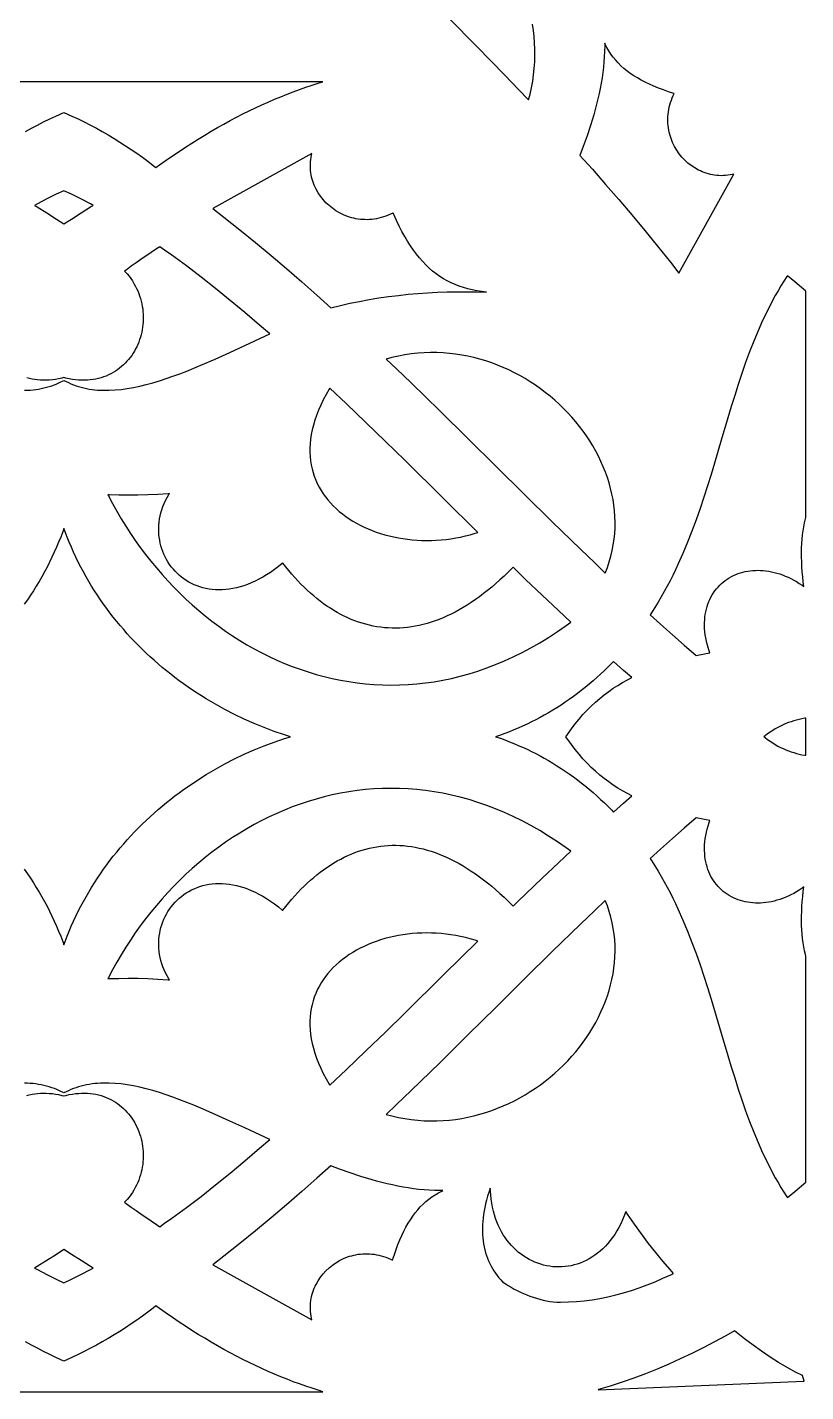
# Model space of a CAD drawing. Extents: x -340 to 340, y -265 to 265.
# Drawn here: x 254.4 to 289.8, y -214.8 to -152.7 of the extents above; entities that cross this region are included whole.
import ezdxf

# ---------------------------------------------------------------- set-up
doc = ezdxf.new("R2010")
doc.units = 0
doc.layers.add('LAYER_1', color=18, linetype='CONTINUOUS')

msp = doc.modelspace()

# ---------------------------------------------------------------- linework, layer by layer
at = {"layer": 'LAYER_1'}
for points in [[(273.564, -152.305), (274.831, -153.594), (276.099, -154.898), (276.732, -155.558), (277.182, -156.031), (277.253, -155.768), (277.32, -155.474), (277.375, -155.18), (277.418, -154.886), (277.449, -154.594), (277.469, -154.303), (277.478, -154.012), (277.477, -153.724), (277.464, -153.437), (277.441, -153.152), (277.408, -152.869), (277.365, -152.588)], [(254.293, -157.472), (254.564, -157.322), (254.838, -157.177), (255.114, -157.035), (255.392, -156.898), (255.674, -156.765), (256.04, -156.598), (256.407, -156.765), (256.688, -156.898), (256.967, -157.035), (257.243, -157.177), (257.517, -157.322), (257.788, -157.472), (258.056, -157.626), (258.322, -157.784), (258.585, -157.946), (258.845, -158.113), (259.102, -158.283), (259.357, -158.459), (259.609, -158.638), (259.858, -158.822), (260.104, -159.01), (260.226, -159.108), (260.397, -158.984), (260.691, -158.775), (260.985, -158.571), (261.278, -158.373), (261.571, -158.18), (261.863, -157.992), (262.155, -157.809), (262.446, -157.631), (262.738, -157.459), (263.028, -157.291), (263.318, -157.129), (263.608, -156.971), (263.897, -156.818), (264.186, -156.67), (264.475, -156.527), (264.762, -156.389), (265.05, -156.256), (265.337, -156.127), (265.623, -156.003), (265.91, -155.884), (266.195, -155.769), (266.48, -155.659), (266.765, -155.554), (267.049, -155.453), (267.333, -155.357), (267.616, -155.265), (267.821, -155.202), (256.04, -155.202), (244.26, -155.202)], [(254.249, -169.243), (254.377, -169.238), (254.506, -169.23), (254.634, -169.218), (254.76, -169.203), (254.885, -169.184), (255.008, -169.161), (255.13, -169.135), (255.251, -169.105), (255.371, -169.071), (255.489, -169.032), (255.606, -168.99), (255.721, -168.944), (255.836, -168.894), (256.04, -168.796), (256.245, -168.894), (256.359, -168.944), (256.475, -168.99), (256.592, -169.032), (256.71, -169.071), (256.83, -169.105), (256.95, -169.135), (257.072, -169.161), (257.196, -169.184), (257.321, -169.203), (257.447, -169.218), (257.574, -169.23), (257.703, -169.238), (257.832, -169.243), (258.098, -169.242), (258.367, -169.228), (258.642, -169.202), (258.921, -169.164), (259.205, -169.114), (259.494, -169.053), (259.787, -168.982), (260.085, -168.9), (260.386, -168.81), (260.692, -168.71), (261.001, -168.603), (261.314, -168.487), (261.63, -168.365), (261.95, -168.237), (262.272, -168.102), (262.927, -167.818), (263.592, -167.518), (264.267, -167.207), (265.408, -166.678), (264.948, -166.277), (264.278, -165.707), (263.611, -165.152), (262.944, -164.613), (262.279, -164.091), (261.614, -163.586), (261.282, -163.34), (260.95, -163.099), (260.618, -162.863), (260.4, -162.71), (260.255, -162.812), (260.009, -162.979), (259.546, -163.289), (259.322, -163.441), (259.096, -163.6), (258.867, -163.77), (258.804, -163.818), (258.833, -163.849), (258.922, -163.95), (259.005, -164.054), (259.084, -164.16), (259.157, -164.268), (259.224, -164.378), (259.287, -164.49), (259.345, -164.603), (259.397, -164.717), (259.444, -164.833), (259.487, -164.949), (259.524, -165.066), (259.557, -165.184), (259.584, -165.303), (259.607, -165.422), (259.625, -165.541), (259.638, -165.661), (259.647, -165.78), (259.651, -165.899), (259.65, -166.017), (259.645, -166.136), (259.635, -166.253), (259.621, -166.37), (259.603, -166.485), (259.58, -166.6), (259.553, -166.713), (259.522, -166.825), (259.486, -166.936), (259.447, -167.045), (259.403, -167.152), (259.355, -167.257), (259.303, -167.36), (259.248, -167.46), (259.188, -167.559), (259.124, -167.654), (259.057, -167.747), (258.985, -167.837), (258.91, -167.924), (258.831, -168.008), (258.749, -168.089), (258.663, -168.166), (258.573, -168.239), (258.48, -168.308), (258.383, -168.374), (258.283, -168.435), (258.179, -168.492), (258.072, -168.544), (257.962, -168.592), (257.849, -168.635), (257.733, -168.673), (257.614, -168.705), (257.492, -168.733), (257.367, -168.755), (257.24, -168.771), (257.11, -168.781), (256.977, -168.786), (256.842, -168.785), (256.705, -168.777), (256.566, -168.764), (256.424, -168.744), (256.28, -168.717), (256.134, -168.684), (256.04, -168.659), (255.946, -168.684), (255.801, -168.717), (255.657, -168.744), (255.515, -168.764), (255.375, -168.777), (255.238, -168.785), (255.103, -168.786), (254.971, -168.781), (254.841, -168.771), (254.713, -168.755), (254.589, -168.733), (254.467, -168.705), (254.348, -168.673)], [(254.237, -191.032), (254.378, -191.234), (254.516, -191.439), (254.651, -191.646), (254.783, -191.856), (254.91, -192.068), (255.035, -192.282), (255.156, -192.499), (255.273, -192.719), (255.386, -192.94), (255.496, -193.164), (255.601, -193.391), (255.703, -193.619), (255.801, -193.85), (255.895, -194.083), (255.985, -194.319), (256.04, -194.471), (256.095, -194.319), (256.185, -194.083), (256.279, -193.85), (256.377, -193.619), (256.479, -193.391), (256.585, -193.164), (256.695, -192.94), (256.808, -192.719), (256.925, -192.499), (257.046, -192.282), (257.17, -192.068), (257.298, -191.856), (257.429, -191.646), (257.564, -191.439), (257.703, -191.234), (257.844, -191.032), (257.989, -190.833), (258.137, -190.636), (258.288, -190.441), (258.442, -190.249), (258.6, -190.06), (258.76, -189.873), (258.923, -189.689), (259.09, -189.508), (259.259, -189.33), (259.43, -189.154), (259.605, -188.981), (259.782, -188.81), (259.962, -188.643), (260.144, -188.478), (260.329, -188.316), (260.517, -188.157), (260.707, -188.001), (260.899, -187.847), (261.093, -187.697), (261.29, -187.55), (261.489, -187.405), (261.69, -187.263), (261.893, -187.125), (262.098, -186.989), (262.305, -186.857), (262.514, -186.727), (262.725, -186.601), (262.937, -186.477), (263.152, -186.357), (263.369, -186.24), (263.805, -186.015), (264.249, -185.803), (264.698, -185.604), (265.153, -185.418), (265.612, -185.246), (266.076, -185.086), (266.347, -185.002), (266.076, -184.918), (265.612, -184.759), (265.153, -184.586), (264.698, -184.4), (264.249, -184.201), (263.805, -183.989), (263.369, -183.764), (263.152, -183.647), (262.937, -183.527), (262.725, -183.403), (262.514, -183.277), (262.305, -183.147), (262.098, -183.015), (261.893, -182.879), (261.69, -182.741), (261.489, -182.599), (261.29, -182.455), (261.093, -182.307), (260.899, -182.157), (260.707, -182.003), (260.517, -181.847), (260.329, -181.688), (260.144, -181.526), (259.962, -181.361), (259.782, -181.194), (259.605, -181.023), (259.43, -180.85), (259.259, -180.674), (259.09, -180.496), (258.923, -180.315), (258.76, -180.131), (258.6, -179.944), (258.442, -179.755), (258.288, -179.563), (258.137, -179.368), (257.989, -179.171), (257.844, -178.972), (257.703, -178.77), (257.564, -178.565), (257.43, -178.358), (257.298, -178.148), (257.17, -177.936), (257.046, -177.722), (256.925, -177.505), (256.808, -177.285), (256.695, -177.064), (256.585, -176.84), (256.48, -176.613), (256.378, -176.385), (256.28, -176.154), (256.186, -175.921), (256.096, -175.685), (256.04, -175.532), (255.985, -175.685), (255.895, -175.921), (255.801, -176.154), (255.703, -176.385), (255.601, -176.613), (255.495, -176.84), (255.386, -177.064), (255.272, -177.285), (255.155, -177.505), (255.035, -177.722), (254.91, -177.936), (254.782, -178.148), (254.651, -178.358), (254.516, -178.565), (254.378, -178.77), (254.236, -178.972)], [(254.347, -201.331), (254.466, -201.299), (254.588, -201.271), (254.713, -201.249), (254.84, -201.233), (254.97, -201.223), (255.103, -201.218), (255.238, -201.219), (255.375, -201.227), (255.515, -201.24), (255.657, -201.26), (255.8, -201.287), (255.946, -201.32), (256.04, -201.345), (256.134, -201.32), (256.28, -201.287), (256.424, -201.26), (256.566, -201.24), (256.705, -201.227), (256.843, -201.219), (256.978, -201.218), (257.11, -201.223), (257.24, -201.233), (257.368, -201.249), (257.492, -201.271), (257.614, -201.299), (257.734, -201.331), (257.85, -201.369), (257.963, -201.412), (258.073, -201.46), (258.18, -201.512), (258.283, -201.569), (258.383, -201.63), (258.48, -201.695), (258.573, -201.765), (258.663, -201.838), (258.749, -201.915), (258.832, -201.996), (258.911, -202.08), (258.986, -202.167), (259.057, -202.257), (259.125, -202.35), (259.188, -202.445), (259.248, -202.544), (259.304, -202.644), (259.356, -202.747), (259.403, -202.852), (259.447, -202.959), (259.487, -203.068), (259.522, -203.178), (259.553, -203.29), (259.58, -203.404), (259.603, -203.518), (259.621, -203.634), (259.635, -203.751), (259.645, -203.868), (259.65, -203.986), (259.651, -204.105), (259.647, -204.224), (259.638, -204.343), (259.625, -204.462), (259.607, -204.582), (259.584, -204.701), (259.557, -204.819), (259.524, -204.937), (259.487, -205.055), (259.444, -205.171), (259.397, -205.287), (259.345, -205.401), (259.287, -205.514), (259.224, -205.625), (259.157, -205.735), (259.084, -205.843), (259.005, -205.949), (258.922, -206.053), (258.833, -206.155), (258.804, -206.185), (258.867, -206.235), (259.097, -206.404), (259.322, -206.563), (259.546, -206.716), (260.009, -207.025), (260.255, -207.193), (260.4, -207.294), (260.618, -207.141), (260.95, -206.905), (261.282, -206.664), (261.614, -206.418), (262.279, -205.913), (262.944, -205.391), (263.611, -204.852), (264.278, -204.297), (264.948, -203.727), (265.408, -203.327), (264.267, -202.798), (263.592, -202.486), (262.927, -202.186), (262.272, -201.902), (261.95, -201.768), (261.63, -201.639), (261.314, -201.517), (261.001, -201.401), (260.692, -201.294), (260.386, -201.194), (260.085, -201.104), (259.787, -201.022), (259.494, -200.951), (259.205, -200.89), (258.921, -200.84), (258.642, -200.802), (258.367, -200.776), (258.098, -200.762), (257.832, -200.761), (257.703, -200.766), (257.574, -200.774), (257.447, -200.786), (257.32, -200.801), (257.196, -200.82), (257.072, -200.843), (256.95, -200.869), (256.829, -200.899), (256.71, -200.933), (256.591, -200.972), (256.475, -201.014), (256.359, -201.06), (256.244, -201.11), (256.04, -201.208), (255.836, -201.11), (255.722, -201.06), (255.606, -201.014), (255.489, -200.972), (255.371, -200.933), (255.252, -200.899), (255.131, -200.869), (255.009, -200.843), (254.885, -200.82), (254.76, -200.801), (254.634, -200.786), (254.507, -200.774), (254.378, -200.766), (254.249, -200.761)], [(244.262, -214.802), (256.04, -214.802), (267.819, -214.802), (267.615, -214.739), (267.332, -214.647), (267.049, -214.551), (266.764, -214.45), (266.48, -214.345), (266.195, -214.235), (265.909, -214.12), (265.623, -214.001), (265.337, -213.877), (265.05, -213.749), (264.762, -213.615), (264.474, -213.477), (264.186, -213.334), (263.897, -213.186), (263.608, -213.033), (263.318, -212.876), (263.028, -212.713), (262.737, -212.545), (262.446, -212.373), (262.155, -212.195), (261.863, -212.012), (261.571, -211.824), (261.278, -211.631), (260.985, -211.433), (260.691, -211.229), (260.397, -211.021), (260.226, -210.896), (260.104, -210.994), (259.858, -211.182), (259.609, -211.366), (259.357, -211.546), (259.102, -211.721), (258.845, -211.892), (258.585, -212.058), (258.322, -212.22), (258.056, -212.378), (257.788, -212.532), (257.517, -212.682), (257.243, -212.827), (256.967, -212.969), (256.688, -213.106), (256.407, -213.239), (256.04, -213.406), (255.674, -213.239), (255.392, -213.106), (255.114, -212.969), (254.838, -212.827), (254.564, -212.682), (254.293, -212.532)]]:
    msp.add_lwpolyline(points, dxfattribs=at)
for points in [[(283.061, -162.688), (283.64, -163.414), (284.025, -163.911), (286.534, -159.405), (286.459, -159.423), (286.357, -159.444), (286.255, -159.459), (286.153, -159.47), (286.052, -159.476), (285.952, -159.478), (285.852, -159.475), (285.753, -159.468), (285.656, -159.456), (285.559, -159.441), (285.463, -159.421), (285.369, -159.397), (285.275, -159.369), (285.184, -159.338), (285.094, -159.303), (285.005, -159.264), (284.917, -159.221), (284.75, -159.127), (284.59, -159.02), (284.438, -158.901), (284.296, -158.77), (284.163, -158.629), (284.041, -158.478), (283.93, -158.318), (283.83, -158.149), (283.744, -157.972), (283.671, -157.79), (283.639, -157.694), (283.611, -157.598), (283.587, -157.5), (283.566, -157.402), (283.549, -157.302), (283.537, -157.201), (283.528, -157.098), (283.524, -156.995), (283.523, -156.891), (283.527, -156.787), (283.536, -156.681), (283.549, -156.575), (283.566, -156.469), (283.589, -156.363), (283.615, -156.256), (283.647, -156.149), (283.684, -156.042), (283.725, -155.936), (283.772, -155.829), (283.816, -155.738), (283.803, -155.734), (283.56, -155.657), (283.327, -155.577), (283.105, -155.494), (282.893, -155.408), (282.69, -155.319), (282.497, -155.227), (282.313, -155.132), (282.139, -155.032), (281.973, -154.929), (281.815, -154.822), (281.666, -154.711), (281.526, -154.595), (281.393, -154.475), (281.268, -154.35), (281.151, -154.22), (281.041, -154.085), (280.938, -153.946), (280.843, -153.801), (280.754, -153.652), (280.672, -153.498), (280.651, -153.453), (280.651, -153.589), (280.646, -153.827), (280.634, -154.065), (280.617, -154.304), (280.593, -154.543), (280.564, -154.783), (280.529, -155.023), (280.489, -155.263), (280.445, -155.504), (280.395, -155.744), (280.341, -155.985), (280.282, -156.226), (280.219, -156.467), (280.152, -156.708), (280.006, -157.189), (279.847, -157.671), (279.675, -158.152), (279.522, -158.554), (280.092, -159.188), (280.695, -159.872), (281.294, -160.564), (281.888, -161.263), (282.477, -161.971)], [(254.707, -160.829), (254.828, -160.902), (255.26, -161.169), (255.701, -161.449), (256.04, -161.668), (256.38, -161.449), (256.82, -161.169), (257.253, -160.902), (257.374, -160.829), (257.247, -160.76), (256.816, -160.535), (256.387, -160.323), (256.04, -160.161), (255.694, -160.323), (255.265, -160.535), (254.834, -160.76)], [(289.38, -177.948), (289.506, -178.025), (289.632, -178.108), (289.717, -178.169), (289.69, -177.958), (289.664, -177.725), (289.643, -177.496), (289.627, -177.272), (289.616, -177.052), (289.61, -176.836), (289.61, -176.624), (289.614, -176.417), (289.624, -176.214), (289.638, -176.016), (289.657, -175.821), (289.681, -175.632), (289.711, -175.446), (289.745, -175.265), (289.784, -175.088), (289.8, -175.024), (289.8, -164.734), (289.301, -164.309), (288.967, -164.033), (288.946, -164.064), (288.808, -164.278), (288.674, -164.494), (288.544, -164.713), (288.417, -164.934), (288.295, -165.157), (288.176, -165.382), (288.06, -165.609), (287.948, -165.839), (287.84, -166.069), (287.631, -166.538), (287.433, -167.013), (287.245, -167.495), (287.066, -167.982), (286.894, -168.475), (286.729, -168.973), (286.569, -169.475), (286.413, -169.981), (286.26, -170.491), (285.957, -171.517), (285.652, -172.55), (285.495, -173.068), (285.334, -173.585), (285.168, -174.103), (284.995, -174.619), (284.814, -175.133), (284.624, -175.646), (284.424, -176.155), (284.212, -176.662), (283.987, -177.164), (283.87, -177.414), (283.749, -177.663), (283.624, -177.91), (283.495, -178.156), (283.362, -178.401), (283.225, -178.644), (283.083, -178.886), (282.937, -179.126), (282.786, -179.365), (282.726, -179.457), (283.195, -179.883), (283.733, -180.365), (284.273, -180.842), (284.818, -181.314), (285.189, -181.233), (285.429, -181.184), (285.4, -181.099), (285.353, -180.948), (285.313, -180.799), (285.278, -180.652), (285.25, -180.507), (285.227, -180.364), (285.211, -180.224), (285.2, -180.086), (285.195, -179.951), (285.196, -179.818), (285.202, -179.688), (285.213, -179.561), (285.23, -179.436), (285.252, -179.314), (285.279, -179.195), (285.311, -179.08), (285.348, -178.967), (285.39, -178.858), (285.437, -178.752), (285.488, -178.649), (285.544, -178.55), (285.604, -178.455), (285.668, -178.363), (285.737, -178.275), (285.809, -178.191), (285.885, -178.111), (285.965, -178.036), (286.049, -177.964), (286.135, -177.896), (286.225, -177.833), (286.319, -177.775), (286.415, -177.72), (286.514, -177.67), (286.615, -177.625), (286.719, -177.584), (286.826, -177.548), (286.934, -177.517), (287.045, -177.491), (287.158, -177.469), (287.273, -177.452), (287.389, -177.44), (287.507, -177.433), (287.626, -177.431), (287.747, -177.434), (287.869, -177.442), (287.992, -177.455), (288.116, -177.473), (288.24, -177.497), (288.366, -177.525), (288.492, -177.559), (288.618, -177.598), (288.745, -177.643), (288.872, -177.693), (288.999, -177.748), (289.126, -177.809), (289.253, -177.876)], [(280.111, -171.772), (279.97, -171.544), (279.822, -171.319), (279.666, -171.099), (279.503, -170.883), (279.332, -170.671), (279.154, -170.464), (278.969, -170.262), (278.778, -170.066), (278.579, -169.875), (278.375, -169.689), (278.165, -169.51), (277.948, -169.337), (277.726, -169.17), (277.499, -169.01), (277.266, -168.857), (277.029, -168.711), (276.787, -168.572), (276.54, -168.441), (276.288, -168.318), (276.033, -168.202), (275.774, -168.095), (275.511, -167.996), (275.244, -167.906), (274.974, -167.825), (274.701, -167.753), (274.426, -167.691), (274.147, -167.638), (273.866, -167.595), (273.583, -167.561), (273.298, -167.538), (273.011, -167.526), (272.722, -167.524), (272.432, -167.533), (272.141, -167.553), (271.849, -167.585), (271.555, -167.628), (271.261, -167.682), (270.967, -167.749), (270.704, -167.82), (271.177, -168.27), (271.837, -168.904), (273.141, -170.171), (274.43, -171.439), (275.71, -172.705), (276.985, -173.967), (278.263, -175.224), (279.549, -176.474), (280.196, -177.096), (280.679, -177.555), (280.775, -177.305), (280.86, -177.049), (280.933, -176.792), (280.994, -176.535), (281.043, -176.276), (281.081, -176.018), (281.106, -175.759), (281.121, -175.501), (281.124, -175.243), (281.116, -174.985), (281.098, -174.727), (281.069, -174.471), (281.03, -174.216), (280.98, -173.962), (280.921, -173.709), (280.852, -173.459), (280.773, -173.21), (280.685, -172.964), (280.588, -172.719), (280.481, -172.478), (280.366, -172.24), (280.243, -172.004)], [(272.111, -176.06), (272.328, -176.07), (272.547, -176.074), (272.766, -176.071), (272.987, -176.062), (273.208, -176.047), (273.429, -176.024), (273.651, -175.995), (273.872, -175.96), (274.093, -175.917), (274.313, -175.868), (274.532, -175.811), (274.75, -175.748), (274.884, -175.704), (273.318, -174.161), (271.554, -172.427), (270.671, -171.566), (269.782, -170.707), (268.88, -169.848), (268.139, -169.151), (268.111, -169.196), (267.97, -169.44), (267.842, -169.681), (267.727, -169.918), (267.624, -170.151), (267.535, -170.381), (267.457, -170.606), (267.392, -170.827), (267.338, -171.044), (267.296, -171.257), (267.264, -171.466), (267.244, -171.671), (267.234, -171.871), (267.234, -172.068), (267.244, -172.26), (267.264, -172.447), (267.293, -172.631), (267.331, -172.81), (267.379, -172.985), (267.435, -173.156), (267.499, -173.323), (267.572, -173.485), (267.653, -173.643), (267.742, -173.797), (267.839, -173.946), (267.943, -174.092), (268.054, -174.232), (268.172, -174.368), (268.298, -174.5), (268.43, -174.627), (268.568, -174.749), (268.713, -174.866), (268.863, -174.979), (269.02, -175.086), (269.182, -175.189), (269.349, -175.286), (269.521, -175.378), (269.698, -175.464), (269.88, -175.546), (270.066, -175.621), (270.256, -175.692), (270.45, -175.756), (270.648, -175.815), (270.849, -175.868), (271.053, -175.915), (271.26, -175.956), (271.469, -175.991), (271.681, -176.02), (271.895, -176.043)], [(269.003, -182.497), (269.382, -182.552), (269.763, -182.595), (270.146, -182.626), (270.532, -182.646), (270.92, -182.653), (271.309, -182.648), (271.701, -182.63), (272.094, -182.6), (272.489, -182.557), (272.885, -182.5), (273.282, -182.431), (273.68, -182.347), (274.08, -182.251), (274.48, -182.14), (274.881, -182.015), (275.283, -181.876), (275.685, -181.722), (276.088, -181.554), (276.49, -181.37), (276.893, -181.172), (277.296, -180.958), (277.698, -180.729), (278.1, -180.484), (278.502, -180.223), (278.903, -179.946), (279.11, -179.794), (278.548, -179.267), (277.807, -178.568), (277.069, -177.858), (276.705, -177.5), (276.491, -177.285), (276.445, -177.332), (276.258, -177.518), (276.07, -177.698), (275.883, -177.87), (275.696, -178.036), (275.509, -178.195), (275.323, -178.348), (275.137, -178.494), (274.951, -178.633), (274.765, -178.765), (274.58, -178.891), (274.396, -179.01), (274.211, -179.123), (274.027, -179.229), (273.843, -179.329), (273.66, -179.422), (273.477, -179.509), (273.295, -179.589), (273.113, -179.663), (272.932, -179.731), (272.751, -179.792), (272.57, -179.847), (272.39, -179.896), (272.211, -179.938), (272.032, -179.974), (271.854, -180.004), (271.676, -180.028), (271.5, -180.046), (271.324, -180.057), (271.148, -180.062), (270.974, -180.062), (270.8, -180.055), (270.628, -180.042), (270.456, -180.023), (270.285, -179.999), (270.115, -179.968), (269.946, -179.932), (269.779, -179.889), (269.612, -179.841), (269.446, -179.788), (269.282, -179.729), (269.119, -179.664), (268.957, -179.594), (268.796, -179.518), (268.637, -179.437), (268.479, -179.35), (268.322, -179.258), (268.167, -179.161), (268.012, -179.059), (267.86, -178.951), (267.708, -178.839), (267.558, -178.721), (267.409, -178.599), (267.262, -178.471), (267.116, -178.338), (266.972, -178.201), (266.829, -178.059), (266.687, -177.912), (266.547, -177.76), (266.408, -177.604), (266.271, -177.442), (266.135, -177.277), (266.001, -177.106), (265.998, -177.102), (265.98, -177.118), (265.799, -177.263), (265.62, -177.398), (265.441, -177.524), (265.263, -177.639), (265.086, -177.745), (264.911, -177.842), (264.737, -177.929), (264.564, -178.007), (264.393, -178.075), (264.223, -178.136), (264.056, -178.187), (263.89, -178.23), (263.726, -178.264), (263.564, -178.291), (263.405, -178.309), (263.248, -178.319), (263.094, -178.322), (262.942, -178.317), (262.793, -178.305), (262.648, -178.285), (262.505, -178.259), (262.366, -178.226), (262.23, -178.186), (262.098, -178.14), (261.97, -178.087), (261.846, -178.029), (261.726, -177.964), (261.61, -177.894), (261.498, -177.819), (261.391, -177.739), (261.288, -177.654), (261.19, -177.564), (261.097, -177.469), (261.009, -177.37), (260.926, -177.267), (260.848, -177.161), (260.775, -177.05), (260.708, -176.936), (260.646, -176.819), (260.59, -176.699), (260.54, -176.576), (260.495, -176.45), (260.456, -176.322), (260.424, -176.192), (260.398, -176.06), (260.377, -175.926), (260.364, -175.79), (260.357, -175.653), (260.356, -175.515), (260.362, -175.376), (260.375, -175.236), (260.395, -175.096), (260.422, -174.955), (260.456, -174.815), (260.497, -174.674), (260.546, -174.534), (260.602, -174.395), (260.666, -174.256), (260.737, -174.118), (260.816, -173.982), (260.84, -173.943), (260.792, -173.947), (260.321, -173.977), (259.86, -173.998), (259.408, -174.009), (258.965, -174.013), (258.533, -174.009), (258.112, -173.997), (258.042, -173.994), (258.068, -174.047), (258.252, -174.398), (258.444, -174.744), (258.644, -175.085), (258.851, -175.421), (259.066, -175.752), (259.288, -176.078), (259.517, -176.399), (259.754, -176.714), (259.997, -177.022), (260.247, -177.325), (260.504, -177.622), (260.767, -177.912), (261.036, -178.195), (261.312, -178.471), (261.593, -178.741), (261.881, -179.003), (262.174, -179.258), (262.472, -179.505), (262.776, -179.744), (263.086, -179.975), (263.4, -180.198), (263.719, -180.413), (264.044, -180.619), (264.372, -180.816), (264.706, -181.005), (265.043, -181.184), (265.385, -181.354), (265.731, -181.514), (266.081, -181.665), (266.435, -181.805), (266.792, -181.936), (267.153, -182.056), (267.517, -182.166), (267.884, -182.265), (268.254, -182.354), (268.627, -182.431)], [(279.306, -184.42), (279.482, -184.201), (279.663, -183.993), (279.849, -183.795), (280.038, -183.606), (280.231, -183.427), (280.429, -183.258), (280.63, -183.097), (280.834, -182.945), (281.042, -182.801), (281.253, -182.665), (281.468, -182.536), (281.685, -182.415), (281.882, -182.313), (281.507, -181.986), (281.046, -181.576), (280.97, -181.656), (280.804, -181.825), (280.636, -181.99), (280.466, -182.152), (280.294, -182.31), (280.12, -182.464), (279.944, -182.614), (279.767, -182.761), (279.588, -182.904), (279.407, -183.043), (279.224, -183.178), (279.04, -183.31), (278.854, -183.438), (278.667, -183.563), (278.478, -183.683), (278.288, -183.8), (278.096, -183.914), (277.903, -184.024), (277.708, -184.13), (277.512, -184.233), (277.315, -184.332), (277.117, -184.428), (276.917, -184.52), (276.717, -184.609), (276.515, -184.694), (276.312, -184.776), (276.108, -184.854), (275.903, -184.929), (275.688, -185.002), (275.903, -185.075), (276.108, -185.15), (276.312, -185.228), (276.515, -185.31), (276.717, -185.395), (276.917, -185.484), (277.117, -185.576), (277.315, -185.672), (277.512, -185.771), (277.708, -185.874), (277.903, -185.98), (278.096, -186.09), (278.288, -186.204), (278.478, -186.321), (278.667, -186.442), (278.854, -186.566), (279.04, -186.694), (279.224, -186.826), (279.407, -186.961), (279.588, -187.1), (279.767, -187.243), (279.944, -187.39), (280.12, -187.54), (280.294, -187.694), (280.466, -187.852), (280.636, -188.014), (280.804, -188.179), (280.97, -188.348), (281.046, -188.428), (281.507, -188.018), (281.882, -187.691), (281.685, -187.589), (281.468, -187.467), (281.253, -187.339), (281.042, -187.203), (280.834, -187.059), (280.63, -186.907), (280.429, -186.746), (280.231, -186.576), (280.038, -186.398), (279.849, -186.209), (279.663, -186.011), (279.482, -185.803), (279.306, -185.584), (279.134, -185.354), (278.889, -185.002), (279.134, -184.65)], [(289.8, -184.155), (289.754, -184.162), (289.628, -184.185), (289.503, -184.213), (289.379, -184.244), (289.256, -184.279), (289.134, -184.318), (289.012, -184.361), (288.892, -184.408), (288.772, -184.46), (288.653, -184.517), (288.535, -184.578), (288.417, -184.644), (288.3, -184.716), (288.184, -184.792), (288.068, -184.873), (287.952, -184.961), (287.901, -185.002), (287.952, -185.043), (288.068, -185.13), (288.184, -185.212), (288.3, -185.288), (288.417, -185.359), (288.535, -185.426), (288.653, -185.487), (288.772, -185.544), (288.892, -185.596), (289.012, -185.643), (289.134, -185.686), (289.256, -185.725), (289.379, -185.76), (289.503, -185.791), (289.628, -185.819), (289.754, -185.842), (289.8, -185.849)], [(258.644, -194.919), (258.444, -195.26), (258.252, -195.606), (258.068, -195.957), (258.042, -196.01), (258.112, -196.007), (258.533, -195.995), (258.965, -195.991), (259.408, -195.994), (259.86, -196.006), (260.321, -196.027), (260.792, -196.057), (260.84, -196.061), (260.816, -196.022), (260.737, -195.886), (260.666, -195.748), (260.602, -195.609), (260.546, -195.47), (260.497, -195.33), (260.456, -195.189), (260.422, -195.049), (260.395, -194.908), (260.375, -194.768), (260.362, -194.628), (260.356, -194.489), (260.357, -194.351), (260.364, -194.214), (260.378, -194.078), (260.398, -193.944), (260.424, -193.812), (260.457, -193.682), (260.495, -193.554), (260.54, -193.428), (260.59, -193.305), (260.646, -193.185), (260.708, -193.068), (260.775, -192.954), (260.848, -192.843), (260.926, -192.737), (261.009, -192.634), (261.097, -192.535), (261.19, -192.44), (261.288, -192.35), (261.391, -192.265), (261.498, -192.185), (261.61, -192.11), (261.726, -192.04), (261.846, -191.975), (261.97, -191.917), (262.098, -191.864), (262.23, -191.818), (262.366, -191.778), (262.505, -191.745), (262.648, -191.718), (262.793, -191.699), (262.942, -191.687), (263.094, -191.682), (263.248, -191.684), (263.405, -191.695), (263.564, -191.713), (263.726, -191.739), (263.89, -191.774), (264.056, -191.817), (264.223, -191.868), (264.393, -191.928), (264.564, -191.997), (264.737, -192.075), (264.911, -192.162), (265.086, -192.258), (265.263, -192.364), (265.441, -192.48), (265.62, -192.605), (265.799, -192.74), (265.98, -192.886), (265.998, -192.901), (266.001, -192.897), (266.135, -192.727), (266.271, -192.561), (266.408, -192.4), (266.547, -192.243), (266.687, -192.092), (266.829, -191.945), (266.972, -191.803), (267.116, -191.665), (267.262, -191.533), (267.41, -191.405), (267.558, -191.283), (267.708, -191.165), (267.86, -191.052), (268.012, -190.945), (268.167, -190.843), (268.322, -190.746), (268.479, -190.654), (268.637, -190.567), (268.796, -190.486), (268.957, -190.41), (269.119, -190.34), (269.282, -190.275), (269.446, -190.216), (269.612, -190.163), (269.779, -190.115), (269.946, -190.072), (270.115, -190.036), (270.285, -190.006), (270.456, -189.981), (270.628, -189.962), (270.8, -189.949), (270.974, -189.942), (271.148, -189.942), (271.324, -189.947), (271.5, -189.958), (271.676, -189.976), (271.854, -190), (272.032, -190.03), (272.211, -190.066), (272.39, -190.108), (272.57, -190.157), (272.751, -190.212), (272.932, -190.273), (273.113, -190.341), (273.295, -190.415), (273.477, -190.495), (273.66, -190.582), (273.843, -190.675), (274.027, -190.775), (274.211, -190.881), (274.396, -190.994), (274.58, -191.113), (274.765, -191.239), (274.951, -191.371), (275.137, -191.51), (275.323, -191.656), (275.509, -191.809), (275.696, -191.968), (275.883, -192.134), (276.07, -192.307), (276.258, -192.486), (276.445, -192.673), (276.491, -192.719), (276.705, -192.504), (277.069, -192.146), (277.807, -191.436), (278.548, -190.736), (279.11, -190.21), (278.903, -190.058), (278.502, -189.781), (278.1, -189.52), (277.698, -189.275), (277.296, -189.045), (276.893, -188.832), (276.49, -188.633), (276.088, -188.45), (275.685, -188.282), (275.283, -188.128), (274.881, -187.989), (274.48, -187.864), (274.08, -187.753), (273.68, -187.656), (273.282, -187.573), (272.885, -187.503), (272.489, -187.447), (272.094, -187.404), (271.701, -187.374), (271.309, -187.356), (270.92, -187.351), (270.532, -187.358), (270.146, -187.378), (269.763, -187.409), (269.382, -187.452), (269.003, -187.507), (268.627, -187.573), (268.254, -187.65), (267.884, -187.739), (267.517, -187.838), (267.153, -187.948), (266.792, -188.068), (266.435, -188.199), (266.081, -188.339), (265.731, -188.49), (265.385, -188.65), (265.043, -188.82), (264.706, -188.999), (264.372, -189.188), (264.044, -189.385), (263.719, -189.591), (263.4, -189.806), (263.086, -190.029), (262.776, -190.26), (262.472, -190.499), (262.174, -190.746), (261.881, -191.001), (261.593, -191.263), (261.312, -191.533), (261.036, -191.809), (260.767, -192.092), (260.504, -192.382), (260.247, -192.679), (259.997, -192.982), (259.754, -193.29), (259.517, -193.605), (259.288, -193.926), (259.066, -194.252), (258.851, -194.583)], [(289.717, -191.835), (289.632, -191.896), (289.506, -191.979), (289.379, -192.056), (289.253, -192.128), (289.126, -192.195), (288.999, -192.256), (288.871, -192.311), (288.744, -192.361), (288.618, -192.406), (288.491, -192.445), (288.365, -192.479), (288.24, -192.508), (288.115, -192.531), (287.991, -192.549), (287.869, -192.562), (287.747, -192.57), (287.626, -192.573), (287.507, -192.571), (287.389, -192.564), (287.273, -192.552), (287.158, -192.535), (287.045, -192.513), (286.934, -192.487), (286.826, -192.456), (286.719, -192.42), (286.615, -192.379), (286.514, -192.334), (286.415, -192.284), (286.319, -192.23), (286.225, -192.171), (286.135, -192.108), (286.049, -192.04), (285.965, -191.969), (285.885, -191.893), (285.809, -191.813), (285.737, -191.729), (285.668, -191.641), (285.604, -191.55), (285.544, -191.454), (285.488, -191.355), (285.437, -191.253), (285.39, -191.147), (285.348, -191.037), (285.311, -190.925), (285.279, -190.809), (285.252, -190.69), (285.23, -190.568), (285.213, -190.444), (285.202, -190.316), (285.196, -190.186), (285.195, -190.053), (285.2, -189.918), (285.211, -189.78), (285.227, -189.64), (285.25, -189.497), (285.278, -189.352), (285.313, -189.205), (285.353, -189.056), (285.4, -188.905), (285.429, -188.82), (285.189, -188.772), (284.817, -188.69), (284.273, -189.162), (283.733, -189.639), (283.195, -190.121), (282.725, -190.546), (282.786, -190.639), (282.937, -190.878), (283.083, -191.118), (283.225, -191.36), (283.362, -191.603), (283.495, -191.848), (283.624, -192.094), (283.749, -192.341), (283.87, -192.59), (283.987, -192.84), (284.212, -193.342), (284.424, -193.849), (284.624, -194.358), (284.814, -194.871), (284.995, -195.385), (285.168, -195.902), (285.334, -196.419), (285.495, -196.936), (285.652, -197.454), (285.957, -198.487), (286.26, -199.513), (286.413, -200.023), (286.569, -200.529), (286.729, -201.031), (286.894, -201.529), (287.066, -202.022), (287.245, -202.509), (287.433, -202.991), (287.631, -203.466), (287.84, -203.935), (287.948, -204.165), (288.06, -204.395), (288.176, -204.622), (288.295, -204.847), (288.417, -205.07), (288.544, -205.291), (288.674, -205.51), (288.808, -205.726), (288.946, -205.94), (288.967, -205.971), (289.301, -205.695), (289.8, -205.27), (289.8, -194.981), (289.783, -194.916), (289.744, -194.739), (289.71, -194.558), (289.681, -194.373), (289.657, -194.183), (289.638, -193.989), (289.623, -193.79), (289.614, -193.587), (289.61, -193.38), (289.61, -193.168), (289.616, -192.953), (289.627, -192.732), (289.642, -192.508), (289.663, -192.279), (289.689, -192.046)], [(280.685, -197.041), (280.773, -196.794), (280.852, -196.545), (280.921, -196.295), (280.98, -196.042), (281.03, -195.788), (281.069, -195.533), (281.098, -195.277), (281.116, -195.019), (281.124, -194.762), (281.121, -194.503), (281.106, -194.245), (281.081, -193.986), (281.043, -193.728), (280.994, -193.469), (280.933, -193.212), (280.86, -192.955), (280.775, -192.699), (280.679, -192.449), (280.196, -192.909), (279.549, -193.53), (278.263, -194.781), (276.985, -196.038), (275.71, -197.3), (274.43, -198.566), (273.141, -199.833), (271.837, -201.101), (271.177, -201.734), (270.704, -202.184), (270.967, -202.255), (271.261, -202.322), (271.555, -202.377), (271.849, -202.42), (272.141, -202.451), (272.432, -202.471), (272.722, -202.48), (273.011, -202.479), (273.298, -202.466), (273.583, -202.443), (273.866, -202.41), (274.147, -202.367), (274.426, -202.314), (274.701, -202.251), (274.974, -202.179), (275.244, -202.098), (275.511, -202.008), (275.774, -201.909), (276.033, -201.802), (276.288, -201.687), (276.54, -201.563), (276.787, -201.432), (277.029, -201.294), (277.266, -201.147), (277.499, -200.994), (277.726, -200.834), (277.948, -200.667), (278.165, -200.494), (278.375, -200.315), (278.579, -200.13), (278.778, -199.939), (278.969, -199.742), (279.154, -199.54), (279.332, -199.333), (279.503, -199.122), (279.666, -198.906), (279.822, -198.685), (279.97, -198.461), (280.111, -198.232), (280.243, -198), (280.366, -197.765), (280.481, -197.526), (280.588, -197.285)], [(273.429, -193.98), (273.208, -193.957), (272.987, -193.942), (272.766, -193.933), (272.547, -193.93), (272.328, -193.934), (272.111, -193.944), (271.895, -193.961), (271.681, -193.984), (271.469, -194.013), (271.26, -194.048), (271.053, -194.089), (270.849, -194.136), (270.648, -194.189), (270.45, -194.248), (270.256, -194.312), (270.066, -194.383), (269.88, -194.458), (269.698, -194.54), (269.521, -194.626), (269.349, -194.718), (269.182, -194.816), (269.02, -194.918), (268.863, -195.025), (268.713, -195.138), (268.568, -195.255), (268.43, -195.377), (268.298, -195.504), (268.172, -195.636), (268.054, -195.772), (267.943, -195.913), (267.839, -196.058), (267.742, -196.207), (267.653, -196.361), (267.572, -196.519), (267.499, -196.681), (267.435, -196.848), (267.379, -197.019), (267.331, -197.194), (267.293, -197.373), (267.264, -197.557), (267.244, -197.744), (267.234, -197.936), (267.234, -198.133), (267.244, -198.333), (267.264, -198.538), (267.296, -198.747), (267.338, -198.96), (267.392, -199.177), (267.457, -199.398), (267.535, -199.623), (267.624, -199.853), (267.727, -200.086), (267.842, -200.323), (267.97, -200.564), (268.111, -200.808), (268.139, -200.853), (268.88, -200.156), (269.782, -199.297), (270.671, -198.438), (271.554, -197.577), (273.318, -195.842), (274.884, -194.3), (274.75, -194.256), (274.532, -194.193), (274.313, -194.136), (274.093, -194.087), (273.872, -194.044), (273.651, -194.009)], [(273.282, -205.653), (273.146, -205.653), (272.908, -205.648), (272.67, -205.636), (272.431, -205.619), (272.191, -205.595), (271.952, -205.566), (271.712, -205.531), (271.472, -205.491), (271.231, -205.447), (270.991, -205.397), (270.75, -205.343), (270.509, -205.284), (270.268, -205.221), (270.027, -205.154), (269.546, -205.008), (269.064, -204.849), (268.583, -204.677), (268.181, -204.524), (267.547, -205.094), (266.863, -205.697), (266.171, -206.296), (265.472, -206.89), (264.764, -207.479), (264.047, -208.063), (263.321, -208.642), (262.824, -209.027), (267.33, -211.536), (267.311, -211.461), (267.291, -211.359), (267.275, -211.257), (267.265, -211.155), (267.258, -211.054), (267.257, -210.954), (267.26, -210.854), (267.267, -210.755), (267.279, -210.658), (267.294, -210.561), (267.314, -210.465), (267.338, -210.371), (267.366, -210.277), (267.397, -210.186), (267.432, -210.096), (267.471, -210.007), (267.514, -209.919), (267.607, -209.752), (267.715, -209.592), (267.834, -209.44), (267.965, -209.298), (268.106, -209.165), (268.257, -209.043), (268.417, -208.932), (268.586, -208.832), (268.763, -208.746), (268.945, -208.673), (269.041, -208.641), (269.137, -208.613), (269.235, -208.589), (269.333, -208.568), (269.433, -208.551), (269.534, -208.539), (269.637, -208.53), (269.74, -208.526), (269.844, -208.525), (269.948, -208.529), (270.054, -208.538), (270.159, -208.551), (270.266, -208.568), (270.372, -208.591), (270.479, -208.617), (270.586, -208.649), (270.693, -208.686), (270.799, -208.727), (270.906, -208.774), (270.997, -208.818), (271.001, -208.805), (271.078, -208.562), (271.158, -208.329), (271.241, -208.107), (271.327, -207.895), (271.416, -207.692), (271.508, -207.499), (271.603, -207.315), (271.702, -207.141), (271.806, -206.975), (271.913, -206.817), (272.024, -206.668), (272.14, -206.528), (272.26, -206.395), (272.385, -206.27), (272.515, -206.153), (272.65, -206.043), (272.789, -205.94), (272.933, -205.845), (273.083, -205.756), (273.237, -205.674)], [(275.445, -205.54), (275.437, -205.563), (275.376, -205.738), (275.322, -205.91), (275.274, -206.081), (275.231, -206.249), (275.194, -206.415), (275.162, -206.578), (275.136, -206.74), (275.116, -206.899), (275.101, -207.055), (275.091, -207.209), (275.087, -207.36), (275.087, -207.509), (275.093, -207.656), (275.104, -207.799), (275.12, -207.94), (275.141, -208.079), (275.167, -208.214), (275.198, -208.347), (275.233, -208.477), (275.273, -208.604), (275.318, -208.729), (275.367, -208.85), (275.421, -208.969), (275.48, -209.085), (275.542, -209.198), (275.61, -209.308), (275.681, -209.415), (275.758, -209.519), (275.838, -209.62), (275.923, -209.718), (275.999, -209.8), (276.119, -209.881), (276.255, -209.969), (276.393, -210.052), (276.533, -210.13), (276.673, -210.204), (276.815, -210.273), (276.959, -210.338), (277.103, -210.398), (277.249, -210.453), (277.396, -210.505), (277.545, -210.551), (277.695, -210.594), (277.846, -210.632), (277.999, -210.665), (278.153, -210.695), (278.299, -210.718), (278.466, -210.723), (278.644, -210.725), (279.003, -210.718), (279.361, -210.697), (279.719, -210.663), (280.077, -210.616), (280.435, -210.556), (280.793, -210.483), (281.151, -210.398), (281.51, -210.301), (281.868, -210.192), (282.226, -210.071), (282.585, -209.939), (282.943, -209.796), (283.302, -209.642), (283.661, -209.478), (283.784, -209.418), (283.629, -209.245), (283.3, -208.861), (282.974, -208.464), (282.651, -208.052), (282.33, -207.626), (282.012, -207.185), (281.695, -206.728), (281.614, -206.605), (281.542, -206.798), (281.465, -206.982), (281.383, -207.159), (281.296, -207.328), (281.204, -207.489), (281.108, -207.643), (281.007, -207.789), (280.902, -207.927), (280.794, -208.058), (280.681, -208.181), (280.565, -208.296), (280.446, -208.404), (280.324, -208.504), (280.199, -208.597), (280.072, -208.682), (279.942, -208.76), (279.81, -208.83), (279.676, -208.892), (279.54, -208.947), (279.403, -208.995), (279.265, -209.035), (279.126, -209.068), (278.986, -209.094), (278.846, -209.112), (278.706, -209.123), (278.565, -209.127), (278.425, -209.123), (278.286, -209.113), (278.147, -209.096), (278.009, -209.072), (277.873, -209.04), (277.738, -209.002), (277.604, -208.958), (277.473, -208.906), (277.343, -208.848), (277.216, -208.784), (277.092, -208.713), (276.97, -208.635), (276.852, -208.551), (276.736, -208.461), (276.624, -208.365), (276.516, -208.263), (276.412, -208.154), (276.312, -208.04), (276.216, -207.919), (276.125, -207.793), (276.038, -207.661), (275.957, -207.523), (275.88, -207.38), (275.81, -207.231), (275.744, -207.077), (275.685, -206.917), (275.631, -206.752), (275.584, -206.582), (275.543, -206.407), (275.509, -206.227), (275.482, -206.041), (275.462, -205.851), (275.448, -205.656)], [(256.04, -208.336), (255.701, -208.555), (255.26, -208.835), (254.828, -209.102), (254.707, -209.175), (254.834, -209.244), (255.264, -209.468), (255.694, -209.681), (256.04, -209.844), (256.387, -209.681), (256.816, -209.468), (257.247, -209.244), (257.374, -209.175), (257.253, -209.102), (256.82, -208.835), (256.38, -208.555)], [(284.089, -213.313), (283.564, -213.55), (283.037, -213.774), (282.507, -213.987), (281.975, -214.186), (281.44, -214.373), (280.903, -214.546), (280.364, -214.706), (280.347, -214.71), (289.728, -214.321), (289.646, -214.068), (289.337, -213.908), (288.951, -213.695), (288.565, -213.466), (288.178, -213.223), (287.792, -212.964), (287.405, -212.69), (287.019, -212.4), (286.635, -212.096), (286.554, -212.032), (286.162, -212.255), (285.648, -212.535), (285.131, -212.805), (284.611, -213.065)]]:
    msp.add_lwpolyline(points, close=True, dxfattribs=at)
msp.add_lwpolyline([(275.271, -164.783), (275.257, -164.782), (275.039, -164.752), (274.826, -164.715), (274.619, -164.672), (274.417, -164.623), (274.221, -164.566), (274.029, -164.502), (273.843, -164.43), (273.661, -164.35), (273.484, -164.262), (273.311, -164.164), (273.144, -164.058), (272.98, -163.943), (272.821, -163.818), (272.666, -163.684), (272.515, -163.54), (272.368, -163.386), (272.224, -163.222), (272.084, -163.048), (271.947, -162.863), (271.813, -162.667), (271.682, -162.459), (271.552, -162.241), (271.425, -162.011), (271.3, -161.769), (271.177, -161.514), (271.054, -161.247), (271.022, -161.173), (271.012, -161.179), (270.906, -161.23), (270.799, -161.277), (270.693, -161.318), (270.586, -161.355), (270.479, -161.387), (270.372, -161.413), (270.266, -161.436), (270.159, -161.453), (270.054, -161.466), (269.948, -161.475), (269.844, -161.479), (269.74, -161.478), (269.637, -161.474), (269.534, -161.465), (269.433, -161.453), (269.333, -161.436), (269.235, -161.415), (269.137, -161.391), (269.041, -161.363), (268.945, -161.331), (268.763, -161.258), (268.586, -161.172), (268.417, -161.072), (268.257, -160.961), (268.106, -160.839), (267.965, -160.706), (267.834, -160.564), (267.715, -160.412), (267.608, -160.252), (267.514, -160.085), (267.471, -159.997), (267.432, -159.908), (267.397, -159.818), (267.366, -159.726), (267.338, -159.633), (267.314, -159.539), (267.295, -159.443), (267.279, -159.346), (267.267, -159.248), (267.26, -159.15), (267.257, -159.05), (267.259, -158.949), (267.265, -158.848), (267.276, -158.747), (267.291, -158.645), (267.312, -158.543), (267.33, -158.468), (262.824, -160.977), (263.321, -161.362), (264.047, -161.941), (264.764, -162.525), (265.472, -163.114), (266.171, -163.708), (266.863, -164.307), (267.547, -164.91), (268.189, -165.486, -0.073641)], format="xyb", close=True, dxfattribs=at)

doc.saveas('drawing.dxf')
